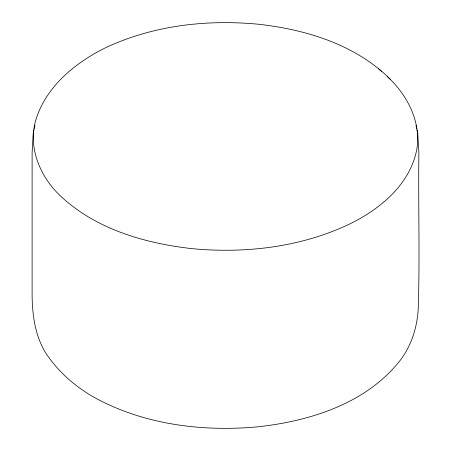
<?xml version="1.0" encoding="UTF-8"?>
<svg xmlns="http://www.w3.org/2000/svg" width="451" height="451" viewBox="0 0 451 451"><rect width="100%" height="100%" fill="white"/><g stroke="black" fill="none" stroke-linecap="round" stroke-linejoin="round"><path stroke-width="0.68" d="M33.977 129.905L33.244 133.118L32.117 152.573L32.117 295.957C32.359 315.852 35.336 336.44 46.109 353.578C58.089 371.461 74.556 386.062 93.148 396.795C142.928 424.521 201.868 432.007 258 426.809C309.651 421.099 364.47 404.045 398.521 362.463C411.047 347.259 417.271 327.691 418.263 308.202C419.898 256.365 418.212 204.438 418.883 152.573L417.744 133.118L417.017 129.905M34.27 128.62L35.009 125.406M390.617 79.607C355.704 44.553 305.97 29.462 257.91 24.185C206.304 19.314 152.737 25.532 105.528 47.761C75.509 62.621 46.662 85.955 36.153 118.94C27.443 146.248 39.609 175.794 59.431 194.99C94.93 228.939 144.455 243.309 192.199 248.664C245.22 253.671 300.259 247.278 348.758 224.446C380.024 209.388 411.024 183.935 417.045 147.894C420.907 120.834 406.729 94.203 387.133 76.428M378.395 68.496L381.687 71.506M415.991 125.406L416.724 128.62"/></g></svg>
